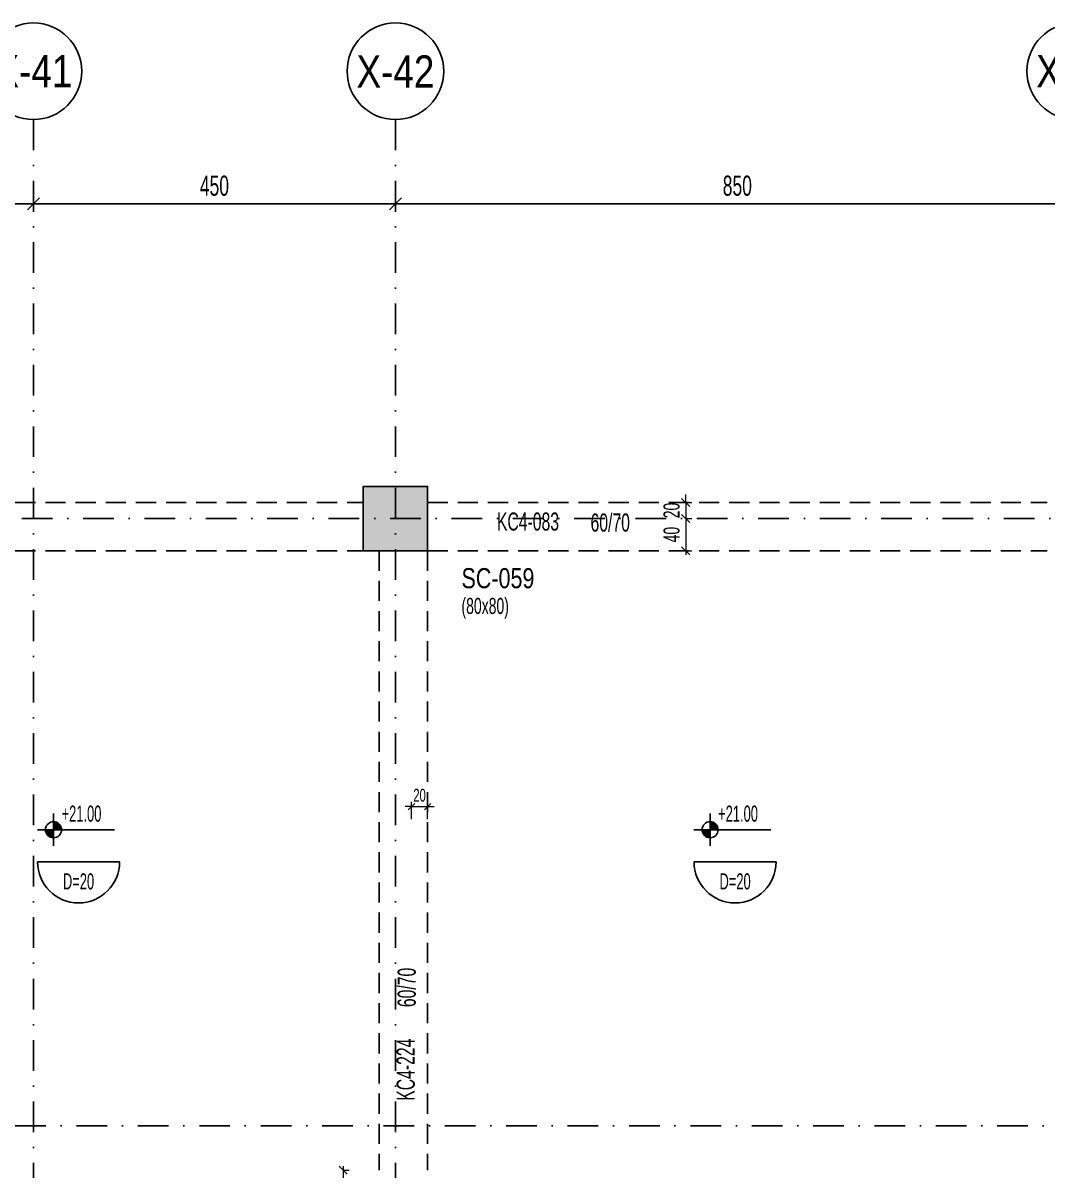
# Model space of a CAD drawing. Header units: millimetres. Extents: x -10495 to 6658, y -696 to 43288.
# Drawn here: x 1237 to 2510, y 2590 to 4016 of the extents above; entities that cross this region are included whole.
import ezdxf
from ezdxf.enums import TextEntityAlignment as Align

# ---------------------------------------------------------------- set-up
doc = ezdxf.new("R2010")
doc.units = ezdxf.units.MM
doc.header["$LTSCALE"] = 100
doc.header["$PDSIZE"] = -100
doc.linetypes.add('DASHDOT', pattern=[25.4, 12.7, -6.35, 0, -6.35])
doc.linetypes.add('HIDDEN', pattern=[0.375, 0.25, -0.125])
for name, color, linetype in [('AKS BALON_ULK', 9, 'Continuous'), ('AKS YAZI_ULK', 20, 'Continuous'), ('AKS_ULK', 8, 'DASHDOT'), ('KOLON-PERDE CEKIRDEK_ULK', 4, 'Continuous'), ('KOT_ULK', 7, 'Continuous'), ('OLCU DIS_ULK', 7, 'Continuous'), ('TARAMA SOLID_ULK', 251, 'Continuous')]:
    doc.layers.add(name, color=color, linetype=linetype)
for name, color, linetype, lineweight in [('DOSEME ISMI_ULK', 244, 'Continuous', 25), ('KIRIS BOYUT_ULK', 232, 'Continuous', 13), ('KIRIS CIZGI KESIK_ULK', 41, 'HIDDEN', 25), ('KIRIS ISIM_ULK', 221, 'Continuous', 13), ('KOLON BOYUT_ULK', 255, 'Continuous', 13), ('KOLON ISIM_ULK', 91, 'Continuous', 13), ('OLCU IC_ULK', 146, 'Continuous', 18)]:
    doc.layers.add(name, color=color, linetype=linetype, lineweight=lineweight)
doc.styles.add('ULK-SIMPLXTW.shx', font='ARIALN.TTF')
doc.styles.add('ulkr-simplxtw.shx', font='ulkr-simplxtw.shx', dxfattribs={"width": 0.65})
doc.dimstyles.new('1-100-DIS_ULK', dxfattribs={"dimscale": 100, "dimtxt": 0.25, "dimasz": 0.15, "dimexe": 0.1, "dimexo": 0.1, "dimgap": 0.1, "dimtad": 1, "dimdec": 0, "dimzin": 9, "dimdsep": 46, "dimtxsty": 'ulkr-simplxtw.shx', "dimblk": 'OBLIQUE', "dimcen": 0.1, "dimdle": 0.11, "dimclrd": 256, "dimclre": 256, "dimclrt": 3, "dimadec": 0, "dimazin": 0, "dimtfac": 1, "dimtdec": 0, "dimtix": 1, "dimtmove": 1, "dimatfit": 3, "dimldrblk": 'OBLIQUE', "dimfxl": 1, "dimtolj": 1, "dimtzin": 12, "dimarcsym": 0})
doc.dimstyles.new('1-100-IC_ULK', dxfattribs={"dimscale": 10, "dimtxt": 2, "dimasz": 1, "dimexe": 0.75, "dimexo": 1, "dimgap": 0.75, "dimtad": 1, "dimdec": 1, "dimzin": 9, "dimdsep": 46, "dimtxsty": 'ulkr-simplxtw.shx', "dimblk": 'OBLIQUE', "dimcen": 0.1, "dimdle": 0.5, "dimclrd": 146, "dimclre": 146, "dimclrt": 2, "dimadec": 0, "dimazin": 2, "dimtfac": 1, "dimtdec": 1, "dimtix": 1, "dimtmove": 2, "dimatfit": 3, "dimldrblk": 'OBLIQUE', "dimfxl": 1, "dimtolj": 1, "dimtzin": 0, "dimlwd": -1, "dimlwe": -1, "dimarcsym": 0})

# ---------------------------------------------------------------- blocks, each defined once
blk = doc.blocks.new('AKS SEMBOL_ULK')
at = {"layer": 'AKS BALON_ULK', "linetype": 'ByBlock'}
blk.add_circle((0, -41.2), 60, dxfattribs=at)
at = {"layer": 'AKS YAZI_ULK', "style": 'ULK-SIMPLXTW.shx'}
blk.add_attdef('1', text='', height=40, dxfattribs=at).set_placement((0, -41.2), align=Align.MIDDLE)
blk = doc.blocks.new('_Oblique')
at = {"color": 0, "linetype": 'ByBlock', "lineweight": -2}
blk.add_line((-0.5, -0.5), (0.5, 0.5), dxfattribs=at)
blk = doc.blocks.new('*D1104')
at = {"layer": 'Defpoints', "color": 0, "transparency": 16777216}
for p in [(1250, 3791.1), (850, 3771.1), (1250, 3771.1)]:
    blk.add_point(p, dxfattribs=at)
at = {"layer": 'OLCU DIS_ULK', "lineweight": -2, "transparency": 16777216}
for p, q in [((850, 3781.1), (850, 3801.1)), ((1250, 3781.1), (1250, 3801.1)), ((839, 3791.1), (1261, 3791.1))]:
    blk.add_line(p, q, dxfattribs=at)
at = {"layer": 'OLCU DIS_ULK', "lineweight": -2, "transparency": 16777216, "xscale": 15, "yscale": 15, "zscale": 15, "rotation": 180}
blk.add_blockref('_Oblique', (850, 3791.1), dxfattribs=at)
at = {"layer": 'OLCU DIS_ULK', "lineweight": -2, "transparency": 16777216, "xscale": 15, "yscale": 15, "zscale": 15}
blk.add_blockref('_Oblique', (1250, 3791.1), dxfattribs=at)
at = {"layer": 'OLCU DIS_ULK', "color": 3, "transparency": 16777216, "insert": (1050, 3813.6), "char_height": 25, "attachment_point": 5, "style": 'ulkr-simplxtw.shx'}
blk.add_mtext('\\A1;400', dxfattribs=at)
blk = doc.blocks.new('*D1105')
at = {"layer": 'Defpoints', "color": 0, "transparency": 16777216}
for p in [(2550, 3791.1), (1700, 3771.1), (2550, 3771.1)]:
    blk.add_point(p, dxfattribs=at)
at = {"layer": 'OLCU DIS_ULK', "lineweight": -2, "transparency": 16777216}
for p, q in [((1700, 3781.1), (1700, 3801.1)), ((2550, 3781.1), (2550, 3801.1)), ((1689, 3791.1), (2561, 3791.1))]:
    blk.add_line(p, q, dxfattribs=at)
at = {"layer": 'OLCU DIS_ULK', "lineweight": -2, "transparency": 16777216, "xscale": 15, "yscale": 15, "zscale": 15, "rotation": 180}
blk.add_blockref('_Oblique', (1700, 3791.1), dxfattribs=at)
at = {"layer": 'OLCU DIS_ULK', "lineweight": -2, "transparency": 16777216, "xscale": 15, "yscale": 15, "zscale": 15}
blk.add_blockref('_Oblique', (2550, 3791.1), dxfattribs=at)
at = {"layer": 'OLCU DIS_ULK', "color": 3, "transparency": 16777216, "insert": (2125, 3813.6), "char_height": 25, "attachment_point": 5, "style": 'ulkr-simplxtw.shx'}
blk.add_mtext('\\A1;850', dxfattribs=at)
blk = doc.blocks.new('*D1129')
at = {"layer": 'Defpoints', "color": 0, "transparency": 16777216}
for p in [(1700, 3791.1), (1250, 3771.1), (1700, 3771.1)]:
    blk.add_point(p, dxfattribs=at)
at = {"layer": 'OLCU DIS_ULK', "lineweight": -2, "transparency": 16777216}
for p, q in [((1250, 3781.1), (1250, 3801.1)), ((1700, 3781.1), (1700, 3801.1)), ((1239, 3791.1), (1711, 3791.1))]:
    blk.add_line(p, q, dxfattribs=at)
at = {"layer": 'OLCU DIS_ULK', "lineweight": -2, "transparency": 16777216, "xscale": 15, "yscale": 15, "zscale": 15, "rotation": 180}
blk.add_blockref('_Oblique', (1250, 3791.1), dxfattribs=at)
at = {"layer": 'OLCU DIS_ULK', "lineweight": -2, "transparency": 16777216, "xscale": 15, "yscale": 15, "zscale": 15}
blk.add_blockref('_Oblique', (1700, 3791.1), dxfattribs=at)
at = {"layer": 'OLCU DIS_ULK', "color": 3, "transparency": 16777216, "insert": (1475, 3813.6), "char_height": 25, "attachment_point": 5, "style": 'ulkr-simplxtw.shx'}
blk.add_mtext('\\A1;450', dxfattribs=at)
blk = doc.blocks.new('*U6')
at = {"layer": 'KOT_ULK'}
h = blk.add_hatch(color=251, dxfattribs=at)
h.dxf.hatch_style = 1
h.paths.add_polyline_path([(0, 0), (-10, 0, 0.414214), (0, -10)])
h = blk.add_hatch(color=251, dxfattribs=at)
h.dxf.hatch_style = 1
h.paths.add_polyline_path([(10, 0, 0.414214), (0, 10), (0, 0)])
at = {"layer": 'KOT_ULK', "color": 12}
for p, q in [((0, 20), (0, -20)), ((-20, 0), (75.6, 0))]:
    blk.add_line(p, q, dxfattribs=at)
blk.add_circle((0, 0), 10, dxfattribs=at)
at = {"layer": 'KOT_ULK', "style": 'ulkr-simplxtw.shx', "width": 0.6}
for tag, p in [('6', (10, 145)), ('5', (10, 118)), ('4', (10, 91)), ('3', (10, 64)), ('2', (10, 37)), ('1', (10, 10))]:
    blk.add_attdef(tag, p, '', height=20, dxfattribs=at)
at = {"layer": 'KOT_ULK', "color": 242, "style": 'ulkr-simplxtw.shx', "width": 0.65}
blk.add_attdef('NOT', text='', height=20, dxfattribs=at).set_placement((14.8, -10), align=Align.TOP_LEFT)
blk = doc.blocks.new('Döşeme kalınğı_ULK')
at = {"layer": 'DOSEME ISMI_ULK', "color": 12}
blk.add_lwpolyline([(51, 0, -1), (-51, 0)], format="xyb", close=True, dxfattribs=at)
at = {"layer": 'DOSEME ISMI_ULK', "style": 'ulkr-simplxtw.shx', "width": 0.6}
blk.add_attdef('1', text='', height=20, dxfattribs=at).set_placement((0, -14.2), align=Align.TOP_CENTER)
blk = doc.blocks.new('*U11')
at = {"layer": 'KOLON BOYUT_ULK', "style": 'ulkr-simplxtw.shx', "width": 0.65}
blk.add_attdef('2', text='', height=20, dxfattribs=at).set_placement((0, -37), align=Align.TOP_LEFT)
at = {"layer": 'KOLON ISIM_ULK', "style": 'ulkr-simplxtw.shx', "width": 0.8}
blk.add_attdef('1', text='', height=25, dxfattribs=at).set_placement((0, 0), align=Align.TOP_LEFT)
blk = doc.blocks.new('*D967')
at = {"layer": 'Defpoints', "color": 0, "transparency": 16777216}
for p in [(2035.8, 3420), (2035.8, 3400), (2060.8, 3400)]:
    blk.add_point(p, dxfattribs=at)
at = {"layer": 'OLCU IC_ULK', "color": 146, "transparency": 16777216}
for p, q in [((2060.8, 3420), (2060.8, 3430)), ((2060.8, 3420), (2060.8, 3400)), ((2060.8, 3400), (2060.8, 3390))]:
    blk.add_line(p, q, dxfattribs=at)
at = {"layer": 'OLCU IC_ULK', "color": 146, "linetype": 'Continuous', "transparency": 16777216}
for p, q in [((2060.8, 3420), (2068.3, 3420)), ((2060.8, 3400), (2068.3, 3400))]:
    blk.add_line(p, q, dxfattribs=at)
at = {"layer": 'OLCU IC_ULK', "color": 146, "transparency": 16777216, "xscale": 10, "yscale": 10, "zscale": 10}
for p, rotation in [((2060.8, 3420), 270), ((2060.8, 3400), 90)]:
    blk.add_blockref('_Oblique', p, dxfattribs=dict(at, rotation=rotation))
at = {"layer": 'OLCU IC_ULK', "color": 2, "transparency": 16777216, "insert": (2043.3, 3410), "char_height": 20, "attachment_point": 5, "rotation": 90, "style": 'ulkr-simplxtw.shx'}
blk.add_mtext('\\A1;20', dxfattribs=at)
blk = doc.blocks.new('*D968')
at = {"layer": 'Defpoints', "color": 0, "transparency": 16777216}
for p in [(2035.8, 3400), (2035.8, 3360), (2060.8, 3360)]:
    blk.add_point(p, dxfattribs=at)
at = {"layer": 'OLCU IC_ULK', "color": 146, "transparency": 16777216}
blk.add_line((2060.8, 3405), (2060.8, 3355), dxfattribs=at)
at = {"layer": 'OLCU IC_ULK', "color": 146, "linetype": 'Continuous', "transparency": 16777216}
for p, q in [((2060.8, 3400), (2068.3, 3400)), ((2060.8, 3360), (2068.3, 3360))]:
    blk.add_line(p, q, dxfattribs=at)
at = {"layer": 'OLCU IC_ULK', "color": 146, "transparency": 16777216, "xscale": 10, "yscale": 10, "zscale": 10}
for p, rotation in [((2060.8, 3400), 90), ((2060.8, 3360), 270)]:
    blk.add_blockref('_Oblique', p, dxfattribs=dict(at, rotation=rotation))
at = {"layer": 'OLCU IC_ULK', "color": 2, "transparency": 16777216, "insert": (2043.3, 3380), "char_height": 20, "attachment_point": 5, "rotation": 90, "style": 'ulkr-simplxtw.shx'}
blk.add_mtext('\\A1;40', dxfattribs=at)
blk = doc.blocks.new('*D1041')
at = {"layer": 'Defpoints', "color": 0, "transparency": 16777216}
for p in [(1609.9, 2590), (1609.9, 2550), (1634.9, 2550)]:
    blk.add_point(p, dxfattribs=at)
at = {"layer": 'OLCU IC_ULK', "color": 146, "transparency": 16777216}
blk.add_line((1634.9, 2595), (1634.9, 2545), dxfattribs=at)
at = {"layer": 'OLCU IC_ULK', "color": 146, "linetype": 'Continuous', "transparency": 16777216}
for p, q in [((1634.9, 2590), (1642.4, 2590)), ((1634.9, 2550), (1642.4, 2550))]:
    blk.add_line(p, q, dxfattribs=at)
at = {"layer": 'OLCU IC_ULK', "color": 146, "transparency": 16777216, "xscale": 10, "yscale": 10, "zscale": 10}
for p, rotation in [((1634.9, 2590), 90), ((1634.9, 2550), 270)]:
    blk.add_blockref('_Oblique', p, dxfattribs=dict(at, rotation=rotation))
at = {"layer": 'OLCU IC_ULK', "color": 2, "transparency": 16777216, "insert": (1617.4, 2570), "char_height": 20, "attachment_point": 5, "rotation": 90, "style": 'ulkr-simplxtw.shx'}
blk.add_mtext('\\A1;40', dxfattribs=at)
blk = doc.blocks.new('*D1090')
at = {"layer": 'Defpoints', "color": 0, "transparency": 16777216}
for p in [(1740, 3041.9), (1720, 3018.1), (1740, 3018.1)]:
    blk.add_point(p, dxfattribs=at)
at = {"layer": 'OLCU IC_ULK', "color": 146, "transparency": 16777216}
for p, q in [((1720, 3041.9), (1712, 3041.9)), ((1720, 3041.9), (1740, 3041.9)), ((1740, 3041.9), (1748, 3041.9))]:
    blk.add_line(p, q, dxfattribs=at)
at = {"layer": 'OLCU IC_ULK', "color": 146, "linetype": 'Continuous', "transparency": 16777216}
for p, q in [((1720, 3026.1), (1720, 3047.9)), ((1740, 3026.1), (1740, 3047.9))]:
    blk.add_line(p, q, dxfattribs=at)
at = {"layer": 'OLCU IC_ULK', "color": 146, "transparency": 16777216, "xscale": 8, "yscale": 8, "zscale": 8}
blk.add_blockref('_Oblique', (1720, 3041.9), dxfattribs=at)
at = {"layer": 'OLCU IC_ULK', "color": 146, "transparency": 16777216, "xscale": 8, "yscale": 8, "zscale": 8, "rotation": 180}
blk.add_blockref('_Oblique', (1740, 3041.9), dxfattribs=at)
at = {"layer": 'OLCU IC_ULK', "color": 2, "lineweight": -3, "transparency": 16777216, "insert": (1730, 3055.9), "char_height": 16, "attachment_point": 5, "style": 'ulkr-simplxtw.shx'}
blk.add_mtext('\\A1;20', dxfattribs=at)
blk = doc.blocks.new('Kiriş_Sembol_ULK')
at = {"layer": 'KIRIS BOYUT_ULK', "style": 'ulkr-simplxtw.shx', "width": 0.65}
blk.add_attdef('B', text='', height=25, dxfattribs=at).set_placement((21, 0.4), align=Align.MIDDLE_LEFT)
at = {"layer": 'KIRIS ISIM_ULK', "style": 'ulkr-simplxtw.shx', "width": 0.65}
blk.add_attdef('K', text='', height=25, dxfattribs=at).set_placement((-18.2, 12.9), align=Align.TOP_RIGHT)

msp = doc.modelspace()

# ---------------------------------------------------------------- hatches: boundary and pattern name
at = {"layer": 'TARAMA SOLID_ULK'}
h = msp.add_hatch(color=256, dxfattribs=at)
h.dxf.hatch_style = 1
h.paths.add_polyline_path([(1740, 3360), (1660, 3360), (1660, 3440), (1740, 3440)])

# ---------------------------------------------------------------- linework, layer by layer
at = {"layer": 'AKS_ULK', "ltscale": 0.03}
for points in [[(1250, 3896.1), (1250, -576.35)], [(1700, 3896.1), (1700, -576.35)], [(6538.3, 3400), (-577.53, 3400)], [(-577.53, 2670), (-527.53, 2670), (-527.53, 2645), (6488.3, 2645), (6488.3, 2720), (6538.3, 2720)]]:
    msp.add_lwpolyline(points, dxfattribs=at)
at = {"layer": 'KIRIS CIZGI KESIK_ULK'}
for p, q in [((890, 3420), (1660, 3420)), ((1740, 3420), (2510, 3420)), ((890, 3360), (1660, 3360)), ((1680, 3360), (1680, 2590)), ((1740, 3360), (2510, 3360)), ((1740, 3360), (1740, 2590))]:
    msp.add_line(p, q, dxfattribs=at)
at = {"layer": 'KOLON-PERDE CEKIRDEK_ULK'}
msp.add_lwpolyline([(1740, 3360), (1660, 3360), (1660, 3440), (1740, 3440)], close=True, dxfattribs=at)

# ---------------------------------------------------------------- block references
at = {"layer": 'AKS_ULK', "linetype": 'ByBlock'}
ref = msp.add_blockref('AKS SEMBOL_ULK', (1250, 3914.85), dxfattribs=dict(at, xscale=-1, rotation=180))
ref.add_attrib('1', 'X-41', dxfattribs={"layer": 'AKS YAZI_ULK', "height": 40, "style": 'ULK-SIMPLXTW.shx'}).set_placement((1250, 3956.1), align=Align.MIDDLE)
ref = msp.add_blockref('AKS SEMBOL_ULK', (1700, 3914.85), dxfattribs=dict(at, xscale=-1, rotation=180))
ref.add_attrib('1', 'X-42', dxfattribs={"layer": 'AKS YAZI_ULK', "height": 40, "style": 'ULK-SIMPLXTW.shx'}).set_placement((1700, 3956.1), align=Align.MIDDLE)
ref = msp.add_blockref('AKS SEMBOL_ULK', (2545, 3914.85), dxfattribs=dict(at, xscale=-1, rotation=180))
ref.add_attrib('1', 'X-43', dxfattribs={"layer": 'AKS YAZI_ULK', "height": 40, "style": 'ULK-SIMPLXTW.shx'}).set_placement((2545, 3956.1), align=Align.MIDDLE)
at = {"layer": 'DOSEME ISMI_ULK'}
for p in [(1306.1, 2973.1), (2122.22, 2973.1)]:
    msp.add_blockref('Döşeme kalınğı_ULK', p, dxfattribs=at).add_auto_attribs({'1': 'D=20'})
at = {"layer": 'KIRIS ISIM_ULK'}
ref = msp.add_blockref('Kiriş_Sembol_ULK', (1921.53, 3394.56), dxfattribs=at)
ref.add_attrib('B', '60/70', dxfattribs={"layer": 'KIRIS BOYUT_ULK', "height": 22.5, "style": 'ulkr-simplxtw.shx', "width": 0.65}).set_placement((1942.54, 3395), align=Align.MIDDLE_LEFT)
ref.add_attrib('K', 'KC4-083', dxfattribs={"height": 22.5, "style": 'ulkr-simplxtw.shx', "width": 0.65}).set_placement((1903.37, 3407.5), align=Align.TOP_RIGHT)
ref = msp.add_blockref('Kiriş_Sembol_ULK', (1714.44, 2771.53), dxfattribs=dict(at, rotation=90))
ref.add_attrib('B', '60/70', dxfattribs={"layer": 'KIRIS BOYUT_ULK', "height": 22.5, "rotation": 90, "style": 'ulkr-simplxtw.shx', "width": 0.65}).set_placement((1714, 2792.54), align=Align.MIDDLE_LEFT)
ref.add_attrib('K', 'KC4-224', dxfattribs={"height": 22.5, "rotation": 90, "style": 'ulkr-simplxtw.shx', "width": 0.65}).set_placement((1701.5, 2753.38), align=Align.TOP_RIGHT)
at = {"layer": 'KOLON ISIM_ULK'}
msp.add_blockref('*U11', (1782.11, 3338.33), dxfattribs=at).add_auto_attribs({'1': 'SC-059', '2': '(80x80)'})
at = {"layer": 'KOT_ULK'}
ref = msp.add_blockref('*U6', (1275, 3013.1), dxfattribs=at)
ref.add_attrib('1', '+21.00', (1285, 3023.1), dxfattribs={"height": 20, "style": 'ulkr-simplxtw.shx', "width": 0.6})
ref = msp.add_blockref('*U6', (2091.13, 3013.1), dxfattribs=at)
ref.add_attrib('1', '+21.00', (2101.13, 3023.1), dxfattribs={"height": 20, "style": 'ulkr-simplxtw.shx', "width": 0.6})

# ---------------------------------------------------------------- dimensions: what is measured, and where the dimension line sits
at = {"layer": 'OLCU DIS_ULK'}
for base, p1, p2, picture, middle in [((1250, 3791.1), (850, 3771.1), (1250, 3771.1), '*D1104', (1050, 3813.6)), ((1700, 3791.1), (1250, 3771.1), (1700, 3771.1), '*D1129', (1475, 3813.6)), ((2550, 3791.1), (1700, 3771.1), (2550, 3771.1), '*D1105', (2125, 3813.6))]:
    dim = msp.add_linear_dim(base=base, p1=p1, p2=p2, dimstyle='1-100-DIS_ULK', dxfattribs=at)
    dim.commit()
    dim.dimension.update_dxf_attribs({"geometry": picture, "text_midpoint": middle})
at = {"layer": 'OLCU IC_ULK'}
for base, p1, p2, picture, middle in [((2060.8, 3400), (2035.8, 3420), (2035.8, 3400), '*D967', (2043.3, 3410)), ((2060.8, 3360), (2035.8, 3400), (2035.8, 3360), '*D968', (2043.3, 3380)), ((1634.86, 2550), (1609.86, 2590), (1609.86, 2550), '*D1041', (1617.36, 2570))]:
    dim = msp.add_linear_dim(base=base, p1=p1, p2=p2, angle=90, dimstyle='1-100-IC_ULK', override={"dimfxl": 0, "dimfxlon": 1}, dxfattribs=at)
    dim.commit()
    dim.dimension.update_dxf_attribs({"geometry": picture, "text_midpoint": middle})
at = {"layer": 'OLCU IC_ULK', "lineweight": -3}
dim = msp.add_linear_dim(base=(1740, 3041.86), p1=(1720, 3018.05), p2=(1740, 3018.05), dimstyle='1-100-IC_ULK', override={"dimscale": 8, "dimfxl": 0}, dxfattribs=at)
dim.commit()
dim.dimension.update_dxf_attribs({"geometry": '*D1090', "text_midpoint": (1730, 3055.86)})

doc.saveas('drawing.dxf')
